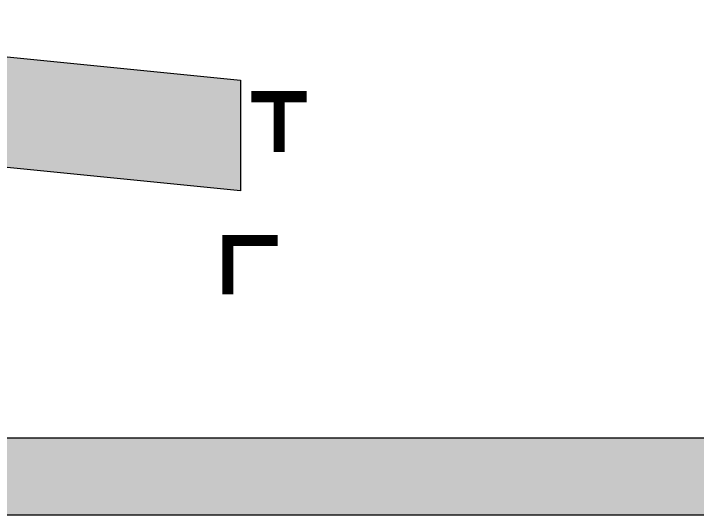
# Model space of a CAD drawing. Header units: millimetres. Extents: x 417 to 1260, y 223 to 953.
# Drawn here: x 829.1 to 1076.4, y 222.9 to 404.3 of the extents above; entities that cross this region are included whole.
import ezdxf

# ---------------------------------------------------------------- set-up
doc = ezdxf.new("R2010")
doc.units = ezdxf.units.MM
doc.layers.add('CENTER', color=7, linetype='Continuous')
doc.layers.add('FRAME', color=7, linetype='Continuous')

msp = doc.modelspace()

# ---------------------------------------------------------------- hatches: boundary and pattern name
at = {"layer": 'CENTER', "true_color": 0x000000}
h = msp.add_hatch(color=7, dxfattribs=at)
h.dxf.hatch_style = 1
h.paths.add_polyline_path([(671.12, 364.25), (671.12, 404.25), (911.12, 380.25), (911.12, 340.25), (671.12, 364.25)])
at = {"layer": 'FRAME', "true_color": 0x000000}
h = msp.add_hatch(color=7, dxfattribs=at)
h.dxf.hatch_style = 1
h.paths.add_polyline_path([(417.12, 250.93), (1259.97, 250.93), (1259.97, 222.93), (417.12, 222.93), (417.12, 250.93)])

# ---------------------------------------------------------------- linework, layer by layer
at = {"layer": 'CENTER', "color": 250}
msp.add_lwpolyline([(671.12, 364.25), (671.12, 404.25), (911.12, 380.25), (911.12, 340.25), (671.12, 364.25)], close=True, dxfattribs=at)
at = {"layer": 'CENTER', "color": 250, "lineweight": 35, "const_width": 4}
for points in [[(935.12, 374.25), (915.12, 374.25)], [(925.12, 354.25), (925.12, 374.25)], [(924.58, 322.25), (906.58, 322.25), (906.58, 302.8)]]:
    msp.add_lwpolyline(points, dxfattribs=at)
at = {"layer": 'CENTER', "color": 250, "true_color": 0x000000}
for points in [[(911.12, 380.25), (671.12, 404.25), (671.12, 364.25)], [(671.12, 364.25), (911.12, 340.25), (911.12, 380.25)]]:
    msp.add_solid(points, dxfattribs=at)
at = {"layer": 'FRAME', "color": 250}
msp.add_lwpolyline([(417.12, 250.93), (1259.97, 250.93), (1259.97, 222.93), (417.12, 222.93), (417.12, 250.93)], close=True, dxfattribs=at)
at = {"layer": 'FRAME', "color": 250, "true_color": 0x000000}
for points in [[(417.12, 250.93), (417.12, 222.93), (1259.97, 222.93)], [(1259.97, 222.93), (1259.97, 250.93), (417.12, 250.93)]]:
    msp.add_solid(points, dxfattribs=at)

doc.saveas('drawing.dxf')
